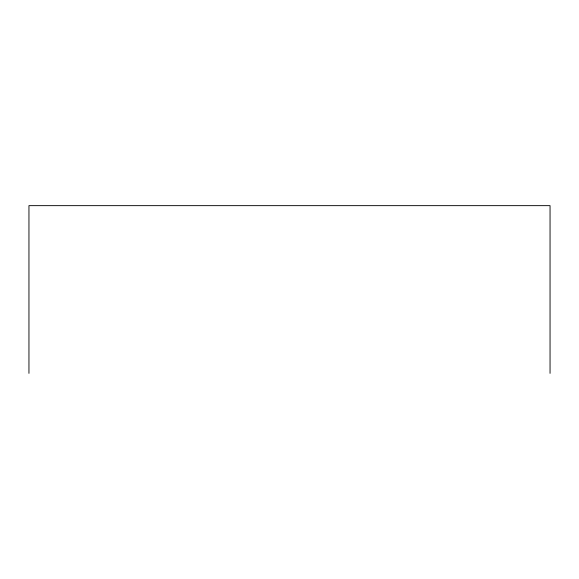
<?xml version="1.0" encoding="UTF-8"?>
<svg xmlns="http://www.w3.org/2000/svg" width="579" height="579" viewBox="0 0 579 579"><rect width="100%" height="100%" fill="white"/><g stroke="black" fill="none" stroke-linecap="round" stroke-linejoin="round"><path stroke-width="0.87" d="M550.05 373.354L550.05 205.646L28.95 205.646L28.95 373.354"/></g></svg>
